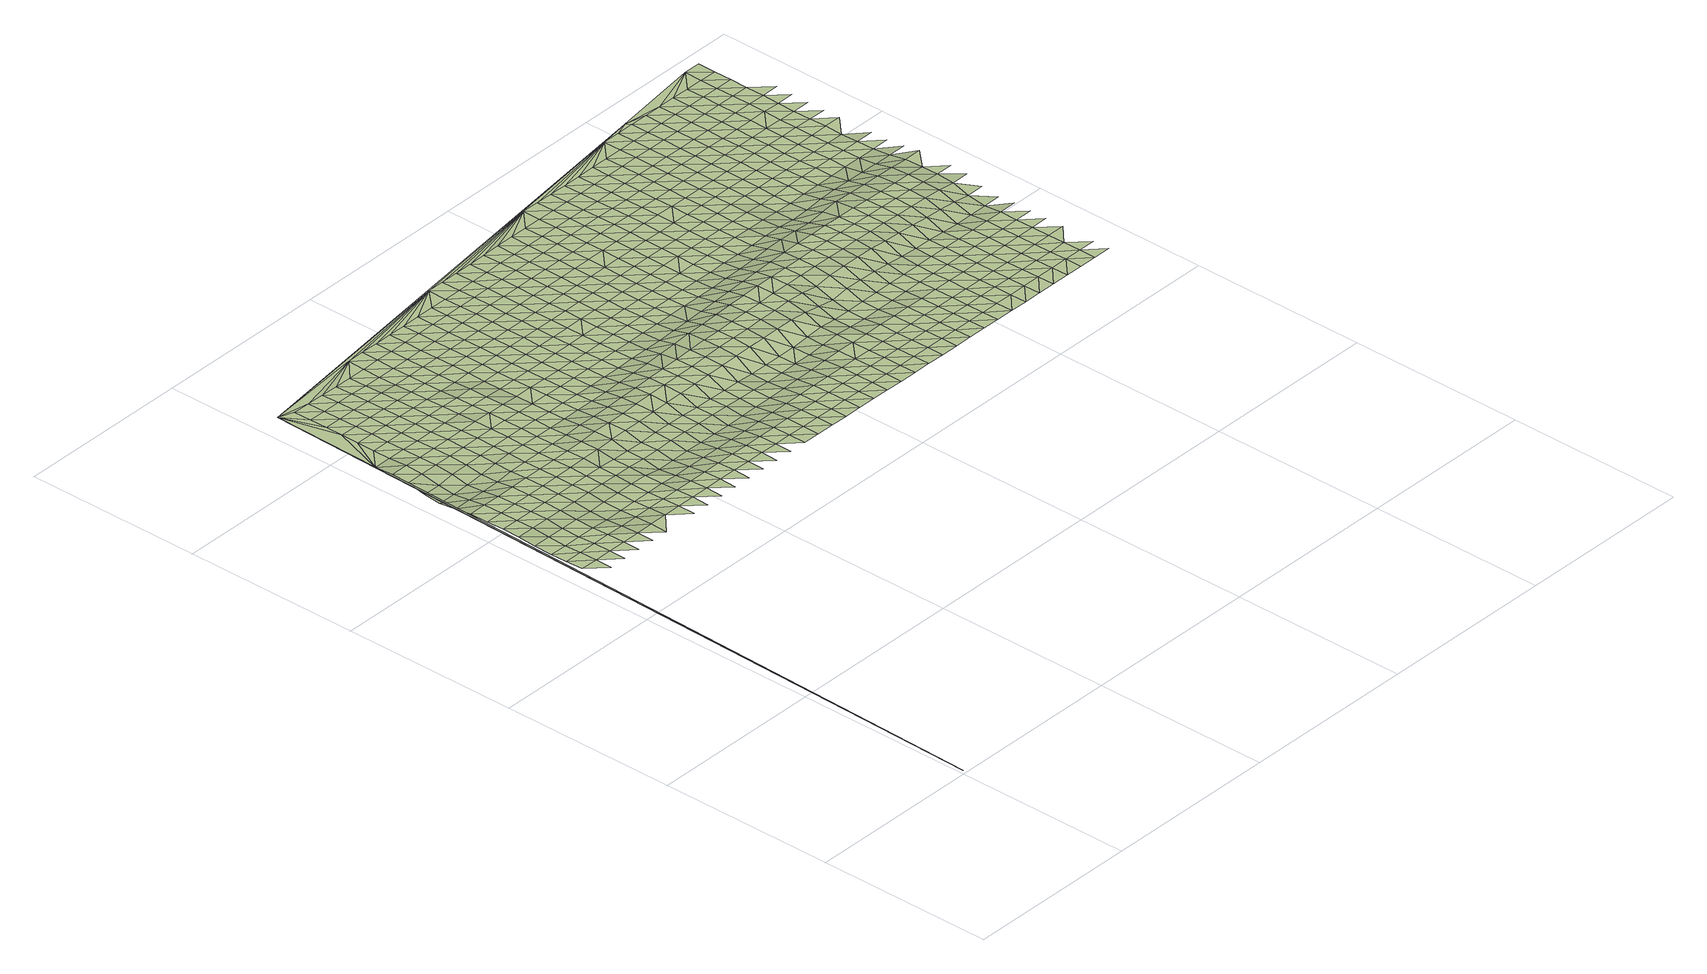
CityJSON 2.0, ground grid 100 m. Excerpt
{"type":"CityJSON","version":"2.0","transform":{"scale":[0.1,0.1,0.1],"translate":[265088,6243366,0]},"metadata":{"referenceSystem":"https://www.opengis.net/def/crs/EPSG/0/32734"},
"CityObjects":{
"terrain1":{"type":"TINRelief","geometry":[{"type":"CompositeSurface","lod":"1","boundaries":[[[0,1,2]],[[3,4,5]],[[6,1,0]],[[7,4,3]],[[8,9,5]],[[4,8,5]],[[10,11,9]],[[8,10,9]],[[11,12,13]],[[14,8,4]],[[10,12,11]],[[15,14,4]],[[16,13,17]],[[18,10,8]],[[12,17,13]],[[14,18,8]],[[16,19,20]],[[12,10,21]],[[17,19,16]],[[18,21,10]],[[22,20,23]],[[24,17,12]],[[19,23,20]],[[18,14,25]],[[21,24,12]],[[26,22,27]],[[28,25,14]],[[29,19,17]],[[23,27,22]],[[21,18,30]],[[24,29,17]],[[31,26,32]],[[25,30,18]],[[23,19,33]],[[27,32,26]],[[21,34,24]],[[29,33,19]],[[35,31,36]],[[30,34,21]],[[37,27,23]],[[32,36,31]],[[29,24,38]],[[33,37,23]],[[39,35,40]],[[41,30,25]],[[34,38,24]],[[42,32,27]],[[36,40,35]],[[43,41,25]],[[33,29,44]],[[37,42,27]],[[45,2,39]],[[46,34,30]],[[38,44,29]],[[36,32,47]],[[40,45,39]],[[41,46,30]],[[33,48,37]],[[42,47,32]],[[38,34,49]],[[2,50,0]],[[44,48,33]],[[51,40,36]],[[46,49,34]],[[45,50,2]],[[42,37,52]],[[47,51,36]],[[53,44,38]],[[48,52,37]],[[45,40,54]],[[46,41,55]],[[49,53,38]],[[50,56,0]],[[47,42,57]],[[51,54,40]],[[41,58,55]],[[59,48,44]],[[52,57,42]],[[56,60,0]],[[49,46,61]],[[62,50,45]],[[53,59,44]],[[47,63,51]],[[54,62,45]],[[61,46,55]],[[60,64,0]],[[52,48,65]],[[57,63,47]],[[53,49,66]],[[67,56,50]],[[59,65,48]],[[64,68,0]],[[54,51,69]],[[66,49,61]],[[62,67,50]],[[6,0,68]],[[70,57,52]],[[55,58,71]],[[63,69,51]],[[72,59,53]],[[60,56,73]],[[65,70,52]],[[54,74,62]],[[61,55,71]],[[66,72,53]],[[67,73,56]],[[75,63,57]],[[69,74,54]],[[76,65,59]],[[77,64,60]],[[70,75,57]],[[66,61,78]],[[67,62,79]],[[72,76,59]],[[73,77,60]],[[69,63,80]],[[74,79,62]],[[61,71,78]],[[65,81,70]],[[82,68,64]],[[68,83,6]],[[75,80,63]],[[72,66,84]],[[73,67,85]],[[76,81,65]],[[77,82,64]],[[86,74,69]],[[83,87,6]],[[84,66,78]],[[79,85,67]],[[88,75,70]],[[83,68,89]],[[80,86,69]],[[72,90,76]],[[73,91,77]],[[87,92,6]],[[81,88,70]],[[82,89,68]],[[79,74,93]],[[78,71,94]],[[90,72,84]],[[85,91,73]],[[95,80,75]],[[96,87,83]],[[86,93,74]],[[94,71,97]],[[98,81,76]],[[82,77,99]],[[88,95,75]],[[89,96,83]],[[84,78,100]],[[101,85,79]],[[90,98,76]],[[91,99,77]],[[6,92,102]],[[80,103,86]],[[104,92,87]],[[93,101,79]],[[100,78,94]],[[105,88,81]],[[89,82,106]],[[95,103,80]],[[96,104,87]],[[84,107,90]],[[108,91,85]],[[98,105,81]],[[99,106,82]],[[109,93,86]],[[107,84,100]],[[101,108,85]],[[110,95,88]],[[89,111,96]],[[103,109,86]],[[104,102,92]],[[112,98,90]],[[99,91,113]],[[105,110,88]],[[106,111,89]],[[101,93,114]],[[94,115,100]],[[112,90,107]],[[108,113,91]],[[103,95,116]],[[104,96,117]],[[109,114,93]],[[94,118,115]],[[98,119,105]],[[120,106,99]],[[110,116,95]],[[111,117,96]],[[107,100,121]],[[122,108,101]],[[112,119,98]],[[113,120,99]],[[109,103,123]],[[102,104,124]],[[114,122,101]],[[100,115,121]],[[105,125,110]],[[126,111,106]],[[116,123,103]],[[117,124,104]],[[112,107,127]],[[128,113,108]],[[119,125,105]],[[120,126,106]],[[129,114,109]],[[127,107,121]],[[122,128,108]],[[116,110,130]],[[117,111,131]],[[123,129,109]],[[124,132,102]],[[133,119,112]],[[120,113,134]],[[110,125,130]],[[126,131,111]],[[122,114,135]],[[136,121,115]],[[133,112,127]],[[128,134,113]],[[123,116,137]],[[138,124,117]],[[6,102,139]],[[129,135,114]],[[140,136,115]],[[125,119,141]],[[142,126,120]],[[130,137,116]],[[131,138,117]],[[143,128,122]],[[144,127,121]],[[133,141,119]],[[134,142,120]],[[123,145,129]],[[146,132,124]],[[135,143,122]],[[136,144,121]],[[147,131,126]],[[137,145,123]],[[138,146,124]],[[133,127,148]],[[130,125,149]],[[150,134,128]],[[141,151,125]],[[142,147,126]],[[135,129,152]],[[144,148,127]],[[143,150,128]],[[137,130,149]],[[138,131,153]],[[145,152,129]],[[149,125,151]],[[146,154,132]],[[155,141,133]],[[142,134,156]],[[147,153,131]],[[143,135,157]],[[136,158,144]],[[148,155,133]],[[139,102,132]],[[150,156,134]],[[145,137,159]],[[160,146,138]],[[152,157,135]],[[158,136,161]],[[162,151,141]],[[163,147,142]],[[153,160,138]],[[159,137,149]],[[148,144,164]],[[155,162,141]],[[156,163,142]],[[150,143,165]],[[145,166,152]],[[167,154,146]],[[157,168,143]],[[164,144,158]],[[149,151,169]],[[170,153,147]],[[166,145,159]],[[160,167,146]],[[171,155,148]],[[156,150,165]],[[143,168,165]],[[162,169,151]],[[163,170,147]],[[157,152,172]],[[154,139,132]],[[148,164,171]],[[173,159,149]],[[160,153,174]],[[152,166,172]],[[167,175,154]],[[155,176,162]],[[156,177,163]],[[169,173,149]],[[170,174,153]],[[168,157,178]],[[164,158,179]],[[171,176,155]],[[177,156,165]],[[180,167,160]],[[166,159,181]],[[157,172,178]],[[179,158,182]],[[183,169,162]],[[184,170,163]],[[173,181,159]],[[174,180,160]],[[185,171,164]],[[168,186,165]],[[176,183,162]],[[177,184,163]],[[154,175,139]],[[172,166,187]],[[188,175,167]],[[186,168,178]],[[179,185,164]],[[189,173,169]],[[190,174,170]],[[181,187,166]],[[180,188,167]],[[176,171,191]],[[177,165,192]],[[183,189,169]],[[184,190,170]],[[193,178,172]],[[185,191,171]],[[192,165,186]],[[180,174,194]],[[187,193,172]],[[188,195,175]],[[176,196,183]],[[173,197,181]],[[198,184,177]],[[189,199,173]],[[190,194,174]],[[200,186,178]],[[201,185,179]],[[191,196,176]],[[195,139,175]],[[198,177,192]],[[187,181,197]],[[188,180,202]],[[193,200,178]],[[173,199,197]],[[203,201,179]],[[189,183,204]],[[190,184,205]],[[194,202,180]],[[206,191,185]],[[192,186,207]],[[196,204,183]],[[198,205,184]],[[187,208,193]],[[209,195,188]],[[200,207,186]],[[201,206,185]],[[199,189,210]],[[194,190,211]],[[197,208,187]],[[202,209,188]],[[196,191,212]],[[213,198,192]],[[204,210,189]],[[190,205,211]],[[200,193,214]],[[215,139,195]],[[206,212,191]],[[207,213,192]],[[199,216,197]],[[202,194,217]],[[208,214,193]],[[209,215,195]],[[218,204,196]],[[219,205,198]],[[199,210,216]],[[211,217,194]],[[6,139,220]],[[207,200,221]],[[222,206,201]],[[212,218,196]],[[213,219,198]],[[208,197,223]],[[202,224,209]],[[214,221,200]],[[215,225,139]],[[226,222,201]],[[227,210,204]],[[211,205,228]],[[223,197,216]],[[217,224,202]],[[212,206,229]],[[218,227,204]],[[219,228,205]],[[213,207,230]],[[208,231,214]],[[215,209,232]],[[221,233,207]],[[206,222,229]],[[210,234,216]],[[235,217,211]],[[231,208,223]],[[224,232,209]],[[218,212,236]],[[219,213,230]],[[207,233,230]],[[227,234,210]],[[228,235,211]],[[221,214,237]],[[225,215,238]],[[229,236,212]],[[239,223,216]],[[240,224,217]],[[214,231,237]],[[232,238,215]],[[218,241,227]],[[219,242,228]],[[234,239,216]],[[235,240,217]],[[233,221,243]],[[222,244,229]],[[236,241,218]],[[242,219,230]],[[231,223,245]],[[232,224,246]],[[221,237,243]],[[238,247,225]],[[248,244,222]],[[234,227,249]],[[250,235,228]],[[239,245,223]],[[240,246,224]],[[233,251,230]],[[236,229,252]],[[241,249,227]],[[242,250,228]],[[237,231,253]],[[254,238,232]],[[251,233,243]],[[244,252,229]],[[239,234,255]],[[256,240,235]],[[245,253,231]],[[246,254,232]],[[241,236,257]],[[242,230,258]],[[249,255,234]],[[250,256,235]],[[259,243,237]],[[260,247,238]],[[252,257,236]],[[258,230,251]],[[246,240,261]],[[253,259,237]],[[254,260,238]],[[241,262,249]],[[245,239,263]],[[264,250,242]],[[255,265,239]],[[256,261,240]],[[266,251,243]],[[244,267,252]],[[257,262,241]],[[264,242,258]],[[253,245,263]],[[254,246,268]],[[259,266,243]],[[260,269,247]],[[239,265,263]],[[267,244,270]],[[255,249,271]],[[256,250,272]],[[261,268,246]],[[257,252,273]],[[258,251,274]],[[139,225,220]],[[262,271,249]],[[264,272,250]],[[253,275,259]],[[276,260,254]],[[266,274,251]],[[273,252,267]],[[265,255,277]],[[261,256,278]],[[275,253,263]],[[268,276,254]],[[279,262,257]],[[280,264,258]],[[271,277,255]],[[256,272,278]],[[266,259,281]],[[282,269,260]],[[267,270,283]],[[257,273,279]],[[274,280,258]],[[268,261,284]],[[281,259,275]],[[276,282,260]],[[262,285,271]],[[263,265,286]],[[287,272,264]],[[277,288,265]],[[278,284,261]],[[274,266,289]],[[225,247,220]],[[273,267,290]],[[279,285,262]],[[280,287,264]],[[268,291,276]],[[275,263,286]],[[289,266,281]],[[282,292,269]],[[265,288,286]],[[267,283,290]],[[293,277,271]],[[278,272,294]],[[284,291,268]],[[295,279,273]],[[274,296,280]],[[285,293,271]],[[287,294,272]],[[281,275,297]],[[282,276,298]],[[274,289,296]],[[273,290,295]],[[299,288,277]],[[300,284,278]],[[297,275,286]],[[291,298,276]],[[285,279,301]],[[287,280,302]],[[293,299,277]],[[294,300,278]],[[269,220,247]],[[281,303,289]],[[292,282,304]],[[283,305,290]],[[295,301,279]],[[280,296,302]],[[288,306,286]],[[307,291,284]],[[303,281,297]],[[298,304,282]],[[293,285,308]],[[294,287,309]],[[299,306,288]],[[300,307,284]],[[296,289,310]],[[311,295,290]],[[285,301,308]],[[309,287,302]],[[312,297,286]],[[298,291,313]],[[289,303,310]],[[304,314,292]],[[305,311,290]],[[299,293,315]],[[294,316,300]],[[306,312,286]],[[307,313,291]],[[317,301,295]],[[296,318,302]],[[269,292,220]],[[308,315,293]],[[316,294,309]],[[303,297,319]],[[320,304,298]],[[296,310,318]],[[311,317,295]],[[299,321,306]],[[322,307,300]],[[312,319,297]],[[313,320,298]],[[301,323,308]],[[309,302,324]],[[315,321,299]],[[322,300,316]],[[310,303,325]],[[326,314,304]],[[311,305,327]],[[317,323,301]],[[324,302,318]],[[312,306,328]],[[329,313,307]],[[319,325,303]],[[320,326,304]],[[330,315,308]],[[316,309,331]],[[321,328,306]],[[322,329,307]],[[332,318,310]],[[292,314,220]],[[311,333,317]],[[323,330,308]],[[331,309,324]],[[319,312,334]],[[313,335,320]],[[325,332,310]],[[326,336,314]],[[327,333,311]],[[337,321,315]],[[338,322,316]],[[328,334,312]],[[329,335,313]],[[323,317,339]],[[340,324,318]],[[330,337,315]],[[338,316,331]],[[341,326,320]],[[332,340,318]],[[333,339,317]],[[325,319,342]],[[328,321,343]],[[329,322,344]],[[334,345,319]],[[335,341,320]],[[330,323,346]],[[331,324,347]],[[337,343,321]],[[338,344,322]],[[336,220,314]],[[332,325,342]],[[348,336,326]],[[327,349,333]],[[339,346,323]],[[340,347,324]],[[319,345,342]],[[350,334,328]],[[335,329,351]],[[341,348,326]],[[337,330,352]],[[353,338,331]],[[343,350,328]],[[329,344,351]],[[332,354,340]],[[339,333,355]],[[330,346,352]],[[347,353,331]],[[356,345,334]],[[341,335,357]],[[342,354,332]],[[348,358,336]],[[355,333,349]],[[343,337,359]],[[360,344,338]],[[350,356,334]],[[351,357,335]],[[347,340,361]],[[346,339,362]],[[358,220,336]],[[352,359,337]],[[353,360,338]],[[341,363,348]],[[354,361,340]],[[362,339,355]],[[342,345,364]],[[343,365,350]],[[351,344,366]],[[356,367,345]],[[357,363,341]],[[346,368,352]],[[353,347,369]],[[359,365,343]],[[360,366,344]],[[354,342,364]],[[358,348,370]],[[355,349,371]],[[368,346,362]],[[361,369,347]],[[345,367,364]],[[356,350,372]],[[373,357,351]],[[363,370,348]],[[359,352,374]],[[365,372,350]],[[366,373,351]],[[354,375,361]],[[220,358,376]],[[362,355,377]],[[360,353,378]],[[374,352,368]],[[369,379,353]],[[367,356,380]],[[381,363,357]],[[375,354,364]],[[370,376,358]],[[371,377,355]],[[365,359,382]],[[366,360,378]],[[373,381,357]],[[372,380,356]],[[353,379,378]],[[368,362,383]],[[369,361,384]],[[382,359,374]],[[370,363,385]],[[384,361,375]],[[362,377,383]],[[376,386,220]],[[364,367,387]],[[365,388,372]],[[366,389,373]],[[380,390,367]],[[381,385,363]],[[374,368,391]],[[379,369,392]],[[388,365,382]],[[389,366,378]],[[375,364,387]],[[393,376,370]],[[377,371,394]],[[391,368,383]],[[392,369,384]],[[367,390,387]],[[380,372,395]],[[381,373,396]],[[385,393,370]],[[382,374,397]],[[379,398,378]],[[395,372,388]],[[396,373,389]],[[375,399,384]],[[400,386,376]],[[377,401,383]],[[374,391,397]],[[398,379,392]],[[402,385,381]],[[390,380,403]],[[399,375,387]],[[393,400,376]],[[377,394,401]],[[404,388,382]],[[389,378,405]],[[403,380,395]],[[381,396,402]],[[6,220,406]],[[391,383,407]],[[392,384,408]],[[397,404,382]],[[405,378,398]],[[390,409,387]],[[385,410,393]],[[408,384,399]],[[407,383,401]],[[400,411,386]],[[412,395,388]],[[396,389,413]],[[409,390,403]],[[402,410,385]],[[414,397,391]],[[398,392,415]],[[404,412,388]],[[413,389,405]],[[399,387,416]],[[417,400,393]],[[418,401,394]],[[414,391,407]],[[415,392,408]],[[403,395,419]],[[396,420,402]],[[416,387,409]],[[410,417,393]],[[404,397,421]],[[422,405,398]],[[412,419,395]],[[420,396,413]],[[408,399,423]],[[424,411,400]],[[425,407,401]],[[414,421,397]],[[422,398,415]],[[409,403,426]],[[410,402,427]],[[423,399,416]],[[417,424,400]],[[418,425,401]],[[413,405,428]],[[419,426,403]],[[420,427,402]],[[414,407,429]],[[408,430,415]],[[412,404,431]],[[421,432,404]],[[422,428,405]],[[433,416,409]],[[410,434,417]],[[430,408,423]],[[425,429,407]],[[424,435,411]],[[419,412,431]],[[420,413,436]],[[404,432,431]],[[426,433,409]],[[427,434,410]],[[437,421,414]],[[438,422,415]],[[428,436,413]],[[439,423,416]],[[424,417,440]],[[418,441,425]],[[429,437,414]],[[415,430,438]],[[419,442,426]],[[443,427,420]],[[433,439,416]],[[434,440,417]],[[444,432,421]],[[428,422,445]],[[442,419,431]],[[436,443,420]],[[220,386,446]],[[435,424,447]],[[429,425,448]],[[437,444,421]],[[438,445,422]],[[423,449,430]],[[433,426,450]],[[451,434,427]],[[439,452,423]],[[440,447,424]],[[441,448,425]],[[431,432,453]],[[454,436,428]],[[450,426,442]],[[443,451,427]],[[437,429,455]],[[449,438,430]],[[423,452,449]],[[444,453,432]],[[445,454,428]],[[439,433,456]],[[440,434,457]],[[448,455,429]],[[447,458,435]],[[459,442,431]],[[460,443,436]],[[456,433,450]],[[451,457,434]],[[438,461,445]],[[453,459,431]],[[411,446,386]],[[454,460,436]],[[439,462,452]],[[444,437,463]],[[464,447,440]],[[441,465,448]],[[455,466,437]],[[438,449,461]],[[467,450,442]],[[451,443,468]],[[439,456,462]],[[457,464,440]],[[453,444,463]],[[469,454,445]],[[437,466,463]],[[459,467,442]],[[443,460,468]],[[452,470,449]],[[471,458,447]],[[455,448,472]],[[469,445,461]],[[456,450,473]],[[457,451,474]],[[452,462,470]],[[464,471,447]],[[472,448,465]],[[453,475,459]],[[476,460,454]],[[467,473,450]],[[468,474,451]],[[461,449,477]],[[466,455,478]],[[411,435,446]],[[475,453,463]],[[469,476,454]],[[479,462,456]],[[457,480,464]],[[477,449,470]],[[478,455,472]],[[471,481,458]],[[467,459,482]],[[460,483,468]],[[473,479,456]],[[474,480,457]],[[466,484,463]],[[485,469,461]],[[482,459,475]],[[476,483,460]],[[470,462,486]],[[471,464,487]],[[465,488,472]],[[484,466,478]],[[485,461,477]],[[473,467,489]],[[490,474,468]],[[479,486,462]],[[480,487,464]],[[475,463,491]],[[476,469,492]],[[489,467,482]],[[483,490,468]],[[435,458,446]],[[477,470,493]],[[481,471,494]],[[478,472,495]],[[491,463,484]],[[485,492,469]],[[473,496,479]],[[497,480,474]],[[486,493,470]],[[487,494,471]],[[495,472,488]],[[482,475,498]],[[499,483,476]],[[490,497,474]],[[473,489,496]],[[484,478,500]],[[501,485,477]],[[498,475,491]],[[492,499,476]],[[487,480,502]],[[493,501,477]],[[500,478,495]],[[494,503,481]],[[479,504,486]],[[482,505,489]],[[506,490,483]],[[479,496,507]],[[497,502,480]],[[484,508,491]],[[509,492,485]],[[482,498,505]],[[481,446,458]],[[499,506,483]],[[493,486,504]],[[510,494,487]],[[495,488,511]],[[484,500,508]],[[501,509,485]],[[479,507,504]],[[496,489,512]],[[502,510,487]],[[498,491,513]],[[497,490,514]],[[499,492,515]],[[512,489,505]],[[506,516,490]],[[493,517,501]],[[518,503,494]],[[495,519,500]],[[491,508,513]],[[509,515,492]],[[502,497,514]],[[496,520,507]],[[504,517,493]],[[510,518,494]],[[519,495,511]],[[490,516,514]],[[505,498,521]],[[522,506,499]],[[496,512,520]],[[508,500,523]],[[509,501,524]],[[481,503,446]],[[521,498,513]],[[515,522,499]],[[502,525,510]],[[517,524,501]],[[523,500,519]],[[518,526,503]],[[505,527,512]],[[504,507,528]],[[529,516,506]],[[507,520,530]],[[514,525,502]],[[508,531,513]],[[515,509,532]],[[527,505,521]],[[522,529,506]],[[517,504,528]],[[518,510,533]],[[511,534,519]],[[531,508,523]],[[524,532,509]],[[507,530,528]],[[520,512,535]],[[514,516,536]],[[525,533,510]],[[521,513,537]],[[535,512,527]],[[529,536,516]],[[526,446,503]],[[517,538,524]],[[526,518,539]],[[523,519,540]],[[522,515,541]],[[537,513,531]],[[532,542,515]],[[520,543,530]],[[544,525,514]],[[538,517,528]],[[533,539,518]],[[534,540,519]],[[527,521,545]],[[529,522,541]],[[520,535,543]],[[536,544,514]],[[515,542,541]],[[531,523,546]],[[532,524,547]],[[521,537,545]],[[548,528,530]],[[549,533,525]],[[547,524,538]],[[540,546,523]],[[539,550,526]],[[527,551,535]],[[529,552,536]],[[530,543,548]],[[544,549,525]],[[531,553,537]],[[542,532,554]],[[551,527,545]],[[550,446,526]],[[552,529,541]],[[555,538,528]],[[539,533,556]],[[534,557,540]],[[546,553,531]],[[532,547,554]],[[543,535,558]],[[559,544,536]],[[528,548,555]],[[549,556,533]],[[220,446,560]],[[561,545,537]],[[542,562,541]],[[535,551,558]],[[552,559,536]],[[547,538,563]],[[564,550,539]],[[546,540,565]],[[537,553,561]],[[542,554,562]],[[543,566,548]],[[567,549,544]],[[555,563,538]],[[556,564,539]],[[540,557,565]],[[551,545,568]],[[552,541,569]],[[566,543,558]],[[559,567,544]],[[553,546,570]],[[547,571,554]],[[572,446,550]],[[561,568,545]],[[569,541,562]],[[573,555,548]],[[556,549,574]],[[563,571,547]],[[570,546,565]],[[564,572,550]],[[575,558,551]],[[576,559,552]],[[573,548,566]],[[567,574,549]],[[577,561,553]],[[562,554,578]],[[568,575,551]],[[576,552,569]],[[579,563,555]],[[564,556,580]],[[565,557,581]],[[577,553,570]],[[571,578,554]],[[572,582,446]],[[583,566,558]],[[567,559,584]],[[573,579,555]],[[574,580,556]],[[585,568,561]],[[569,562,586]],[[575,583,558]],[[576,584,559]],[[587,571,563]],[[588,572,564]],[[570,565,589]],[[577,585,561]],[[578,586,562]],[[573,566,590]],[[574,567,591]],[[579,587,563]],[[580,588,564]],[[589,565,581]],[[592,575,568]],[[593,576,569]],[[583,590,566]],[[567,584,591]],[[578,571,594]],[[570,595,577]],[[596,582,572]],[[585,592,568]],[[586,593,569]],[[597,579,573]],[[580,574,598]],[[594,571,587]],[[595,570,589]],[[588,596,572]],[[583,575,599]],[[600,584,576]],[[590,597,573]],[[591,598,574]],[[585,577,601]],[[586,578,602]],[[575,592,599]],[[593,600,576]],[[603,587,579]],[[580,604,588]],[[589,581,605]],[[577,595,601]],[[594,602,578]],[[596,606,582]],[[590,583,607]],[[584,608,591]],[[597,603,579]],[[598,604,580]],[[592,585,609]],[[586,610,593]],[[599,607,583]],[[600,608,584]],[[596,588,611]],[[595,589,612]],[[609,585,601]],[[602,610,586]],[[594,587,613]],[[590,614,597]],[[615,598,591]],[[603,616,587]],[[604,611,588]],[[589,605,612]],[[592,617,599]],[[600,593,618]],[[608,615,591]],[[607,614,590]],[[601,595,619]],[[602,594,613]],[[606,596,620]],[[613,587,616]],[[617,592,609]],[[610,618,593]],[[603,597,621]],[[622,604,598]],[[612,619,595]],[[611,620,596]],[[607,599,623]],[[608,600,624]],[[614,621,597]],[[615,622,598]],[[601,625,609]],[[610,602,626]],[[623,599,617]],[[618,624,600]],[[616,603,627]],[[611,604,628]],[[619,625,601]],[[626,602,613]],[[620,629,606]],[[614,607,630]],[[612,605,631]],[[621,627,603]],[[622,628,604]],[[617,609,632]],[[560,406,220]],[[615,608,633]],[[610,634,618]],[[630,607,623]],[[582,560,446]],[[624,635,608]],[[636,620,611]],[[619,612,631]],[[625,632,609]],[[634,610,626]],[[637,631,605]],[[613,616,638]],[[622,615,633]],[[614,639,621]],[[627,640,616]],[[628,636,611]],[[608,635,633]],[[623,617,641]],[[624,618,642]],[[639,614,630]],[[619,643,625]],[[626,613,638]],[[644,629,620]],[[638,616,640]],[[632,641,617]],[[642,618,634]],[[627,621,645]],[[622,646,628]],[[643,619,631]],[[636,644,620]],[[630,623,647]],[[635,624,648]],[[645,621,639]],[[646,622,633]],[[632,625,649]],[[626,650,634]],[[582,606,560]],[[623,641,647]],[[648,624,642]],[[640,627,651]],[[636,628,652]],[[649,625,643]],[[650,626,638]],[[644,653,629]],[[639,630,654]],[[631,637,655]],[[635,656,633]],[[651,627,645]],[[652,628,646]],[[641,632,657]],[[642,634,658]],[[654,630,647]],[[656,635,648]],[[640,659,638]],[[644,636,660]],[[643,631,655]],[[657,632,649]],[[658,634,650]],[[655,637,661]],[[639,662,645]],[[646,633,663]],[[659,640,651]],[[660,636,652]],[[641,664,647]],[[648,642,665]],[[662,639,654]],[[663,633,656]],[[606,629,560]],[[643,666,649]],[[650,638,667]],[[644,668,653]],[[664,641,657]],[[665,642,658]],[[651,645,669]],[[652,646,670]],[[667,638,659]],[[666,643,655]],[[644,660,668]],[[654,647,671]],[[648,672,656]],[[669,645,662]],[[646,663,670]],[[657,649,673]],[[658,650,674]],[[671,647,664]],[[648,665,672]],[[659,651,675]],[[652,676,660]],[[673,649,666]],[[674,650,667]],[[653,668,677]],[[662,654,678]],[[655,661,679]],[[663,656,680]],[[651,669,675]],[[676,652,670]],[[664,657,681]],[[658,682,665]],[[678,654,671]],[[629,653,560]],[[656,672,680]],[[667,659,683]],[[668,660,684]],[[666,655,679]],[[681,657,673]],[[658,674,682]],[[679,661,685]],[[662,686,669]],[[670,663,687]],[[683,659,675]],[[660,676,684]],[[664,688,671]],[[672,665,689]],[[662,678,686]],[[687,663,680]],[[673,666,690]],[[674,667,691]],[[668,692,677]],[[664,681,688]],[[689,665,682]],[[675,669,693]],[[670,694,676]],[[667,683,691]],[[690,666,679]],[[684,692,668]],[[678,671,695]],[[672,696,680]],[[693,669,686]],[[694,670,687]],[[673,697,681]],[[682,674,698]],[[653,677,560]],[[671,688,695]],[[696,672,689]],[[675,699,683]],[[684,676,700]],[[697,673,690]],[[698,674,691]],[[692,701,677]],[[686,678,702]],[[679,685,703]],[[687,680,704]],[[675,693,699]],[[700,676,694]],[[688,681,705]],[[682,706,689]],[[702,678,695]],[[704,680,696]],[[707,692,684]],[[690,679,703]],[[705,681,697]],[[706,682,698]],[[703,685,708]],[[691,683,709]],[[686,710,693]],[[694,687,711]],[[683,699,712]],[[700,707,684]],[[688,713,695]],[[696,689,714]],[[710,686,702]],[[711,687,704]],[[677,701,560]],[[690,715,697]],[[698,691,709]],[[701,692,716]],[[709,683,712]],[[713,688,705]],[[689,706,714]],[[699,693,717]],[[694,718,700]],[[715,690,703]],[[707,716,692]],[[702,695,719]],[[720,704,696]],[[717,693,710]],[[718,694,711]],[[705,697,721]],[[698,722,706]],[[719,695,713]],[[720,696,714]],[[699,723,712]],[[724,707,700]],[[721,697,715]],[[722,698,709]],[[716,725,701]],[[710,702,726]],[[703,708,727]],[[711,704,728]],[[699,717,723]],[[700,718,724]],[[713,705,729]],[[714,706,730]],[[726,702,719]],[[725,560,701]],[[720,728,704]],[[709,712,731]],[[716,707,732]],[[715,703,727]],[[705,721,729]],[[730,706,722]],[[727,708,733]],[[710,734,717]],[[718,711,735]],[[712,723,731]],[[724,732,707]],[[719,713,736]],[[737,720,714]],[[710,726,734]],[[728,735,711]],[[715,738,721]],[[722,709,739]],[[740,725,716]],[[736,713,729]],[[737,714,730]],[[723,717,741]],[[724,718,742]],[[731,739,709]],[[738,715,727]],[[732,740,716]],[[726,719,743]],[[728,720,744]],[[741,717,734]],[[735,742,718]],[[729,721,745]],[[746,730,722]],[[747,560,725]],[[736,743,719]],[[737,744,720]],[[748,731,723]],[[732,724,749]],[[733,750,727]],[[745,721,738]],[[739,746,722]],[[740,747,725]],[[734,726,751]],[[752,735,728]],[[748,723,741]],[[742,749,724]],[[753,736,729]],[[754,737,730]],[[743,751,726]],[[744,752,728]],[[739,731,755]],[[756,740,732]],[[738,727,757]],[[753,729,745]],[[746,754,730]],[[747,758,560]],[[759,741,734]],[[760,742,735]],[[748,755,731]],[[749,756,732]],[[750,757,727]],[[743,736,761]],[[744,737,762]],[[751,759,734]],[[752,760,735]],[[763,745,738]],[[764,746,739]],[[765,747,740]],[[753,761,736]],[[754,762,737]],[[766,748,741]],[[749,742,767]],[[755,764,739]],[[758,406,560]],[[757,763,738]],[[756,765,740]],[[768,751,743]],[[769,752,744]],[[759,766,741]],[[742,760,767]],[[770,753,745]],[[771,754,746]],[[747,772,758]],[[761,768,743]],[[762,769,744]],[[755,748,773]],[[756,749,774]],[[757,750,775]],[[763,770,745]],[[764,771,746]],[[765,772,747]],[[776,759,751]],[[777,760,752]],[[766,773,748]],[[767,774,749]],[[761,753,778]],[[762,754,779]],[[768,776,751]],[[769,777,752]],[[780,764,755]],[[756,781,765]],[[763,757,782]],[[770,778,753]],[[779,754,771]],[[772,783,758]],[[758,783,406]],[[766,759,784]],[[767,760,785]],[[773,780,755]],[[774,781,756]],[[786,768,761]],[[769,762,787]],[[759,776,784]],[[777,785,760]],[[788,771,764]],[[772,765,789]],[[778,786,761]],[[779,787,762]],[[770,763,790]],[[773,766,791]],[[792,774,767]],[[780,788,764]],[[781,789,765]],[[793,776,768]],[[769,794,777]],[[784,791,766]],[[785,792,767]],[[778,770,790]],[[783,772,795]],[[786,793,768]],[[787,794,769]],[[773,796,780]],[[797,781,774]],[[798,779,771]],[[788,799,771]],[[789,795,772]],[[783,800,406]],[[784,776,801]],[[785,777,802]],[[791,796,773]],[[792,797,774]],[[778,803,786]],[[779,798,787]],[[793,801,776]],[[798,771,799]],[[794,802,777]],[[788,780,804]],[[789,781,805]],[[795,800,783]],[[806,791,784]],[[792,785,807]],[[796,804,780]],[[797,805,781]],[[808,793,786]],[[794,787,809]],[[802,807,785]],[[801,806,784]],[[799,788,810]],[[811,795,789]],[[798,809,787]],[[812,796,791]],[[797,792,813]],[[804,810,788]],[[406,800,814]],[[805,811,789]],[[815,801,793]],[[816,802,794]],[[806,812,791]],[[792,807,813]],[[817,800,795]],[[809,816,794]],[[804,796,818]],[[805,797,819]],[[798,799,820]],[[810,821,799]],[[811,817,795]],[[806,801,822]],[[823,807,802]],[[812,818,796]],[[813,819,797]],[[809,798,820]],[[820,799,821]],[[816,823,802]],[[824,810,804]],[[805,825,811]],[[817,814,800]],[[807,826,813]],[[812,806,827]],[[818,824,804]],[[819,825,805]],[[816,809,828]],[[823,826,807]],[[829,821,810]],[[817,811,830]],[[820,828,809]],[[831,818,812]],[[832,819,813]],[[824,829,810]],[[825,830,811]],[[816,833,823]],[[826,832,813]],[[820,821,834]],[[814,817,835]],[[828,833,816]],[[836,824,818]],[[837,825,819]],[[829,834,821]],[[830,835,817]],[[826,823,838]],[[832,837,819]],[[814,839,406]],[[840,828,820]],[[833,838,823]],[[830,825,841]],[[835,842,814]],[[834,840,820]],[[824,843,829]],[[832,826,844]],[[837,841,825]],[[845,833,828]],[[838,844,826]],[[834,829,843]],[[846,835,830]],[[840,845,828]],[[841,846,830]],[[837,832,847]],[[838,833,848]],[[844,849,832]],[[834,850,840]],[[851,842,835]],[[845,848,833]],[[841,837,847]],[[846,851,835]],[[832,849,847]],[[852,844,838]],[[814,842,839]],[[845,840,853]],[[848,852,838]],[[841,854,846]],[[851,855,842]],[[856,849,844]],[[847,854,841]],[[848,845,857]],[[852,856,844]],[[851,846,858]],[[847,849,859]],[[854,858,846]],[[856,859,849]],[[855,839,842]],[[855,851,860]],[[852,848,861]],[[862,854,847]],[[858,860,851]],[[856,852,861]],[[859,862,847]],[[863,858,854]],[[860,864,855]],[[856,865,859]],[[862,863,854]],[[864,839,855]],[[860,858,866]],[[867,862,859]],[[863,866,858]],[[868,864,860]],[[869,863,862]],[[866,868,860]],[[870,839,864]],[[866,863,871]],[[868,870,864]],[[870,872,839]]]}]}
},
"vertices":[
[102,3800,33],[2,0,28],[102,3695,39],[102,2495,30],[202,2495,30],[102,2595,27],[116,4430,32],[202,2400,29],[202,2595,27],[102,2690,24],[202,2690,24],[102,2795,27],[202,2795,27],[102,2895,35],[302,2495,31],[302,2400,29],[102,2995,35],[202,2895,35],[302,2595,28],[202,2995,35],[102,3095,33],[302,2690,25],[102,3200,32],[202,3095,33],[302,2795,27],[403,2495,31],[102,3295,19],[202,3200,32],[403,2400,29],[302,2895,35],[403,2595,28],[102,3395,6],[202,3295,19],[302,2995,35],[403,2690,25],[102,3490,15],[202,3395,6],[302,3095,34],[403,2795,26],[102,3595,35],[202,3490,15],[503,2495,32],[302,3200,31],[503,2400,29],[403,2895,35],[202,3595,35],[503,2595,26],[302,3295,16],[403,2995,35],[503,2690,19],[202,3695,39],[302,3395,10],[403,3095,35],[503,2795,22],[302,3490,28],[603,2495,32],[202,3800,33],[403,3200,32],[603,2400,29],[503,2895,33],[202,3900,33],[603,2595,27],[302,3595,36],[403,3295,20],[202,4000,35],[503,2995,33],[603,2690,23],[302,3695,35],[202,4100,34],[403,3395,20],[503,3095,35],[703,2495,33],[603,2795,25],[302,3800,33],[403,3490,32],[503,3200,33],[603,2895,34],[302,3900,33],[703,2595,28],[403,3595,35],[503,3295,30],[603,2995,34],[302,4000,34],[202,4200,33],[703,2690,25],[403,3695,34],[503,3395,31],[202,4300,32],[603,3095,37],[302,4100,34],[703,2795,26],[403,3800,32],[202,4400,32],[503,3490,34],[803,2495,33],[603,3200,35],[302,4200,32],[803,2400,31],[703,2895,34],[403,3900,32],[803,2595,29],[503,3595,35],[302,4400,30],[603,3295,34],[302,4300,31],[703,2995,34],[403,4000,33],[803,2690,25],[503,3695,35],[603,3395,37],[703,3095,38],[403,4100,33],[803,2795,26],[503,3800,33],[603,3490,37],[903,2495,34],[703,3200,36],[403,4200,31],[903,2400,31],[803,2895,32],[503,3900,33],[903,2595,30],[603,3595,37],[703,3295,33],[403,4300,30],[803,2995,32],[503,4000,32],[903,2690,24],[603,3695,37],[703,3395,35],[803,3095,40],[503,4100,31],[403,4400,28],[903,2795,24],[603,3800,33],[703,3490,38],[1003,2495,35],[803,3200,38],[503,4200,30],[703,4495,27],[1003,2400,32],[903,2895,29],[603,3900,33],[703,3595,39],[1003,2595,31],[803,3295,34],[503,4300,28],[603,4000,31],[1003,2690,20],[903,3095,42],[703,3695,38],[903,2995,29],[803,3395,33],[603,4100,30],[503,4400,25],[1003,2795,9],[703,3800,33],[803,3490,36],[1103,2495,35],[903,3200,40],[603,4200,28],[1103,2400,32],[1003,2895,25],[703,3900,33],[1103,2595,31],[803,3695,35],[903,3295,35],[603,4300,25],[803,3595,38],[1003,2995,25],[703,4000,30],[1103,2690,20],[903,3395,32],[1003,3095,47],[703,4100,27],[603,4400,24],[1103,2795,9],[803,3800,32],[903,3490,34],[1204,2495,35],[703,4200,24],[1003,3200,46],[1204,2400,33],[1103,2895,25],[803,3900,32],[1204,2595,32],[903,3595,35],[1003,3295,41],[703,4300,23],[1103,2995,25],[803,4000,27],[1204,2690,21],[903,3695,33],[1003,3395,33],[803,4100,25],[703,4400,25],[1204,2795,12],[1103,3200,46],[903,3800,31],[1103,3095,47],[1003,3490,31],[1304,2495,35],[803,4200,24],[1304,2400,33],[1204,2895,29],[903,3900,31],[1304,2595,32],[1003,3595,31],[1103,3295,41],[803,4300,24],[1204,2995,29],[903,4000,25],[1304,2690,22],[1003,3695,28],[1103,3395,33],[803,4400,26],[1204,3095,49],[903,4100,24],[1304,2795,10],[1003,3800,25],[1404,4600,29],[1103,3490,31],[1404,2495,34],[1204,3200,48],[903,4200,25],[803,4495,28],[1404,2400,32],[1304,2895,27],[1003,3900,25],[1404,2595,32],[1103,3695,28],[1204,3295,44],[903,4300,25],[1103,3595,31],[1304,2995,27],[1003,4000,27],[1404,2690,22],[1204,3395,33],[903,4400,25],[1304,3095,52],[1003,4100,27],[1404,2795,8],[1103,3800,25],[1204,3490,30],[1504,2495,34],[1304,3200,52],[1003,4200,26],[903,4495,25],[1504,2400,32],[1404,2895,25],[1103,3900,25],[1204,3595,29],[1504,2595,32],[1304,3295,48],[1003,4300,26],[1404,2995,25],[1103,4000,27],[1504,2690,22],[1204,3695,26],[1304,3395,34],[1003,4400,26],[1103,4100,27],[1504,2795,7],[1404,3200,55],[1204,3800,25],[1404,3095,54],[1304,3490,28],[1604,2495,33],[1103,4200,26],[1003,4495,26],[1604,2400,32],[1504,2895,22],[1204,3900,25],[1604,2595,32],[1304,3595,26],[1404,3295,52],[1103,4300,26],[1504,2995,22],[1204,4000,27],[1604,2690,25],[1304,3695,25],[1404,3395,37],[1103,4400,26],[1704,2400,32],[1204,4100,27],[1604,2795,10],[1504,3200,58],[1304,3800,25],[1504,3095,57],[1404,3490,28],[1704,2495,33],[1204,4200,27],[1103,4495,26],[1604,2895,19],[1304,3900,25],[1704,2595,32],[1404,3595,26],[1504,3295,56],[1204,4300,27],[1604,2995,19],[1304,4000,27],[1704,2690,27],[1404,3695,25],[1504,3395,41],[1204,4400,26],[1804,2400,32],[1604,3095,60],[1304,4100,27],[1704,2795,12],[1404,3800,25],[1504,3490,29],[1804,2495,32],[1604,3200,61],[1304,4200,28],[1204,4495,27],[1704,2895,16],[1404,3900,25],[1804,2595,31],[1504,3595,27],[1604,3295,59],[1304,4300,28],[1704,2995,16],[1404,4000,27],[1804,2690,26],[1504,3695,25],[1604,3395,45],[1304,4400,27],[1905,2400,30],[1704,3095,62],[1404,4100,27],[1804,2795,12],[1504,3800,26],[1604,3490,31],[1905,2495,31],[1704,3200,64],[1404,4200,28],[1304,4495,28],[1804,2895,14],[1504,3900,26],[1905,2595,30],[1604,3595,28],[1404,4300,29],[1704,3395,50],[1804,2995,14],[1504,4000,27],[1704,3295,63],[1905,2690,27],[1604,3695,26],[1404,4400,28],[2005,2400,30],[1804,3095,65],[1504,4100,27],[1905,2795,16],[1604,3800,26],[1704,3490,33],[2005,2495,31],[1804,3200,67],[1504,4200,28],[1404,4495,28],[1905,2895,9],[1604,3900,26],[1704,3595,28],[2005,2595,30],[1504,4300,30],[1804,3395,55],[1905,2995,9],[1604,4000,28],[1804,3295,67],[2005,2690,27],[1704,3695,27],[1504,4400,29],[2105,2400,30],[1905,3095,69],[1604,4100,27],[2005,2795,16],[1804,3490,35],[1504,4495,28],[2105,2495,30],[1704,3900,26],[1704,3800,26],[1905,3200,73],[1604,4200,27],[2005,2895,9],[2105,2595,30],[1804,3595,29],[1604,4300,30],[1504,4600,28],[1905,3395,66],[2005,2995,9],[1704,4000,28],[1905,3295,73],[2105,2690,28],[1804,3695,28],[1604,4400,30],[2205,2400,29],[2005,3095,69],[1704,4100,28],[2105,2795,18],[1804,3800,26],[1905,3490,40],[1604,4495,29],[2205,2495,30],[1704,4200,29],[2005,3200,73],[2105,2895,9],[1804,3900,26],[3086,4827,31],[2205,2595,29],[1905,3595,31],[2005,3295,73],[1704,4300,31],[1604,4600,28],[2105,2995,9],[1804,4000,28],[2205,2690,29],[1905,3695,28],[2005,3395,66],[1704,4400,31],[2305,2400,28],[2105,3095,71],[1804,4100,29],[2205,2795,24],[1905,3800,27],[2005,3490,40],[1704,4495,31],[2305,2495,28],[2105,3200,76],[1804,4200,30],[1905,3900,27],[2305,2595,28],[2005,3595,31],[2205,2995,10],[2205,2895,10],[2105,3295,77],[1804,4300,30],[1704,4600,30],[1905,4000,29],[2305,2690,28],[2005,3695,28],[2105,3395,71],[1804,4400,31],[2405,2400,27],[2205,3095,72],[1905,4100,29],[2305,2795,27],[2005,3800,27],[2205,4700,34],[1804,4495,32],[2405,2495,26],[2105,3595,32],[2205,3200,79],[1905,4200,30],[2105,3490,46],[2305,2895,18],[2005,3900,27],[2405,2595,26],[2205,3295,80],[1905,4300,31],[1804,4600,31],[2305,2995,18],[2005,4000,29],[2105,3695,29],[2205,3395,76],[2405,2795,26],[1905,4400,30],[2505,2400,27],[2405,2690,26],[2305,3095,71],[2005,4100,29],[2105,3800,27],[2205,3490,53],[1905,4495,31],[2505,2495,26],[2305,3200,81],[2005,4200,30],[2405,2895,26],[2105,3900,27],[2205,3595,33],[2505,2595,26],[2305,3295,82],[2005,4300,31],[1905,4600,33],[2405,2995,26],[2105,4000,29],[2505,2690,26],[2205,3695,29],[2305,3395,80],[2005,4400,30],[2605,2400,27],[2405,3095,64],[2105,4100,30],[2505,2795,24],[2205,3800,27],[2305,3490,60],[2005,4495,31],[2605,2495,27],[2405,3200,83],[2105,4200,31],[2505,2895,18],[2205,3900,27],[2605,2595,26],[2305,3595,34],[2105,4300,31],[2005,4600,33],[2405,3395,83],[2505,2995,18],[2205,4000,30],[2405,3295,84],[2605,2690,25],[2305,3695,29],[2105,4400,31],[2706,2400,28],[2505,3095,47],[2605,2795,25],[2205,4200,32],[2305,3800,27],[2205,4100,31],[2405,3490,66],[2105,4495,31],[2706,2495,27],[2505,3200,79],[2605,2895,15],[2305,3900,27],[2706,2595,25],[2405,3595,37],[2205,4300,32],[2105,4600,33],[2605,2995,15],[2505,3395,84],[2305,4000,29],[2505,3295,85],[2706,2690,25],[2405,3695,29],[2205,4400,32],[2806,2400,27],[2605,3095,33],[2305,4100,31],[2706,2795,25],[2505,3490,72],[2205,4495,32],[2806,2495,25],[2405,3900,28],[2405,3800,28],[2605,3200,65],[2305,4200,33],[2706,2895,18],[2806,2595,24],[2505,3595,41],[2605,3295,86],[2305,4300,33],[2205,4600,33],[2706,2995,18],[2405,4000,29],[2806,2690,24],[2505,3695,30],[2605,3395,86],[2305,4400,33],[2906,2400,27],[2706,3095,48],[2405,4100,32],[2906,4800,31],[2806,2795,24],[2505,3800,28],[2605,3490,77],[2305,4495,33],[2906,2495,25],[2706,3200,77],[2405,4200,33],[2806,2895,19],[2505,3900,28],[2906,2595,24],[2605,3595,46],[2305,4600,34],[2706,3295,86],[2405,4300,34],[2806,2995,19],[2505,4000,28],[2906,2690,24],[2605,3695,30],[2706,3395,86],[2405,4400,33],[3006,2400,27],[2305,4700,33],[2806,3095,46],[2505,4100,31],[2906,2795,24],[2605,3800,28],[2706,3490,81],[2405,4495,33],[3006,2495,25],[2806,3200,81],[2505,4200,33],[2906,2895,19],[2605,3900,28],[2706,3595,54],[3006,2595,24],[2405,4600,31],[2806,3295,86],[2505,4300,33],[2906,2995,19],[2605,4000,28],[3006,2690,23],[2706,3695,31],[2806,3395,86],[2505,4400,32],[3106,2400,27],[2405,4700,29],[2906,3095,46],[2605,4100,30],[3006,2795,23],[2706,3800,28],[2505,4495,30],[3106,2495,24],[2806,3595,57],[2906,3200,81],[2605,4200,32],[2806,3490,82],[3006,2895,21],[2706,3900,28],[3106,2595,24],[2505,4600,29],[2906,3295,86],[2605,4300,31],[3006,2995,21],[2706,4000,29],[3106,2690,23],[2806,3695,34],[2906,3395,86],[2605,4400,30],[2505,4700,29],[3006,3095,38],[3206,2495,24],[3106,2795,23],[2706,4200,29],[2806,3800,27],[2706,4100,28],[2605,4495,30],[3206,2400,26],[2906,3595,57],[3006,3200,78],[2906,3490,82],[3106,2895,21],[2806,3900,27],[3206,2595,24],[2605,4600,30],[3006,3295,85],[2706,4300,30],[3106,2995,21],[2806,4000,28],[3206,2690,23],[2906,3695,34],[3006,3395,85],[2706,4400,31],[2605,4700,30],[3106,3095,30],[3306,2495,24],[2806,4100,28],[3206,2795,23],[2906,3800,27],[3006,3490,82],[2706,4495,31],[3306,2400,26],[3106,3200,73],[2806,4200,28],[3206,2895,22],[2906,3900,27],[3306,2595,23],[3006,3595,51],[2706,4600,31],[3106,3295,84],[2806,4300,29],[3206,2995,22],[2906,4000,28],[3306,2690,23],[3006,3695,25],[3106,3395,84],[2806,4400,30],[2706,4700,31],[3206,3095,23],[3406,2495,24],[2906,4100,28],[3306,2795,23],[3006,3800,22],[3106,3490,82],[2806,4495,31],[3406,2400,26],[3206,3200,67],[2906,4200,28],[3306,2895,22],[3006,3900,22],[3406,2595,23],[3106,3595,63],[2806,4600,31],[3206,3295,81],[2906,4300,29],[3306,2995,22],[3006,4000,26],[3406,2690,22],[3106,3695,29],[3206,3395,82],[2906,4400,30],[2806,4700,31],[3306,3095,21],[3507,2495,25],[3006,4100,28],[3406,2795,22],[3106,3800,21],[2906,4495,31],[3507,2400,26],[3206,3595,72],[3306,3200,61],[3006,4200,27],[3206,3490,81],[3406,2895,22],[3106,3900,21],[3507,2595,23],[2906,4600,31],[3306,3295,78],[3006,4300,28],[3406,2995,22],[3106,4000,25],[3507,2690,22],[3206,3695,42],[3306,3395,80],[3006,4400,29],[2906,4700,31],[3406,3095,18],[3607,2495,25],[3106,4100,27],[3507,2795,22],[3206,3800,25],[3306,3490,78],[3006,4495,30],[3607,2400,26],[3406,3200,55],[3106,4200,27],[3507,2895,22],[3206,3900,25],[3607,2595,23],[3306,3595,71],[3006,4600,30],[3406,3295,75],[3106,4300,27],[3507,2995,22],[3206,4000,25],[3607,2690,22],[3306,3695,45],[3006,4700,31],[3406,3395,77],[3106,4400,28],[3707,2400,27],[3507,3095,13],[3206,4100,27],[3607,2795,22],[3306,3800,26],[3406,3490,76],[3106,4495,29],[3707,2495,26],[3006,4800,31],[3507,3200,48],[3206,4200,28],[3607,2895,22],[3306,3900,26],[3707,2595,25],[3406,3595,68],[3106,4600,30],[3507,3295,72],[3206,4300,27],[3607,2995,22],[3306,4000,23],[3707,2690,25],[3406,3695,44],[3106,4700,31],[3507,3395,74],[3206,4400,28],[3807,2400,27],[3607,3095,12],[3306,4100,25],[3707,2795,23],[3406,3800,27],[3507,3490,73],[3206,4495,29],[3807,2495,26],[3106,4800,31],[3607,3200,40],[3306,4200,28],[3707,2895,23],[3406,3900,27],[3507,3595,66],[3206,4600,30],[3807,2690,25],[3607,3295,67],[3306,4300,27],[3707,2995,23],[3406,4000,23],[3206,4700,31],[3607,3395,70],[3306,4400,28],[3507,3800,27],[3507,3695,42],[3206,4800,31],[3707,3095,13],[3406,4100,23],[3807,2795,23],[3607,3490,70],[3306,4495,29],[3707,3200,28],[3406,4200,26],[3807,2895,23],[3507,3900,27],[3607,3595,63],[3306,4600,29],[3707,3295,58],[3406,4300,27],[3306,4800,31],[3807,2995,23],[3507,4000,25],[3306,4700,31],[3707,3395,63],[3406,4400,28],[3607,3800,27],[3607,3695,40],[3807,3095,13],[3507,4100,24],[3707,3490,63],[3406,4495,28],[3507,4200,24],[3807,3200,28],[3607,3900,27],[3707,3595,59],[3406,4600,29],[3807,3295,58],[3507,4300,27],[3607,4000,25],[3707,3695,41],[3406,4700,30],[3807,3395,63],[3507,4400,28],[3607,4100,25],[3607,4900,31],[3707,3800,28],[3507,4495,28],[3406,4800,30],[3807,3595,59],[3607,4200,24],[3707,3900,28],[3507,4600,28],[3607,4400,28],[3707,4000,23],[3607,4300,25],[3807,3695,41],[3507,4700,29],[3707,4100,26],[3807,3800,28],[3607,4495,29],[3507,4800,29],[3707,4200,22],[3807,3900,28],[3607,4600,28],[3707,4300,22],[3607,4700,29],[3807,4100,26],[3707,4400,25],[3707,4495,27],[3607,4800,29],[3807,4200,22],[3707,4600,28],[3807,4300,22],[3707,4700,28],[3807,4400,25],[3707,4800,28],[3807,4495,27],[3707,4900,29]
]}
